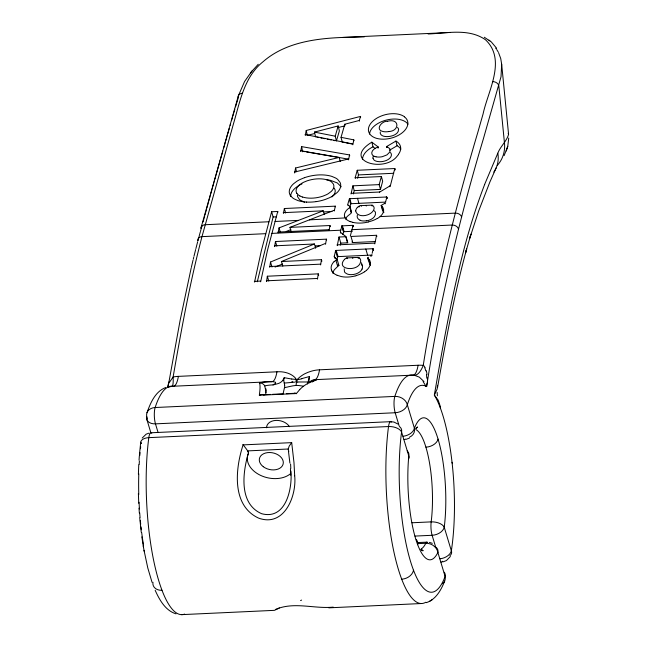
<?xml version="1.0" encoding="UTF-8"?>
<svg xmlns="http://www.w3.org/2000/svg" width="647" height="647" viewBox="0 0 647 647"><rect width="100%" height="100%" fill="white"/><g stroke="black" fill="none" stroke-linecap="round" stroke-linejoin="round"><path stroke-width="0.97" d="M290.584 196.478C290.778 191.14 295.517 187.428 299.779 185.002M508.736 138.037L507.758 146.327L504.126 155.628M138.393 474.13L138.757 464.764M265.44 389.284L264.793 386.033M426.794 383.841L426.632 386.566A103.552 27.263 87.3 0 0 407.311 404.707A10.813 7.206 -16.8 0 1 395.18 412.746L155.474 423.858A10.813 7.206 -16.8 0 1 146.764 416.781A10.813 8.557 18 0 1 155.151 407.521A114.365 30.11 87.3 0 1 173.016 386.251A27.037 7.117 87.3 0 0 178.394 376.368L276.956 371.799A25.815 19.159 -20.7 0 1 295.736 378.414M295.509 378.552L296.213 379.498A10.813 2.41 84.4 0 0 296.1 382.021L296.682 379.975A10.813 2.847 87.3 0 1 296.73 379.668M139.032 460.195L139.364 455.714M355.688 210.922C357.322 218.767 371.799 216.09 373.966 209.216A8.468 5.152 -14.8 0 0 372.381 205.212M288.877 451.274A6.51 4.553 12.6 0 1 288.675 450.951L288.465 450.49A6.033 4.205 12.8 0 1 288.295 449.972L288.222 449.584A5.799 4.044 12.9 0 1 288.206 449.01L289.233 446.058L291.668 442.653M139.437 454.825L140.722 442.208M440.186 406.057L438.181 400.153L434.363 395.115L437.194 388.896L437.493 385.305M309.193 378.277L309.088 379.069A30.708 3.235 -71.3 0 0 309.088 382.045L309.371 382.692M309.209 378.188L309.452 376.748M426.624 386.599C439.564 302.772 458.974 220.134 483.358 138.919L501.021 76.75L501.668 64.239L500.738 58.586L498.554 52.65M168.018 387.327L168.471 384.642M168.624 383.744L180.101 320.443L191.156 268.125M309.873 382.037L311.385 380.541L314.159 379.708L412.721 375.139A4.788 1.739 -8.8 0 1 414.145 375.171A27.037 9.988 -84.2 0 0 423.243 365.385C435.633 286.532 455.051 209.07 477.745 132.611L483.083 113.945C488 90.734 506.698 59.912 485.509 39.782C468.832 28.064 447.061 33.248 428.088 33.984M437.607 387.149C445.767 340.759 454.234 294.328 466.705 248.869L465.565 252.807L470.976 234.093L469.795 238.136L478.764 210.704L489.852 182.09L496.209 167.759M346.048 219.681C344.827 215.774 353.602 213.728 350.957 211.334M380.266 131.98C379.619 134.77 382.676 136.242 384.997 136.46A11.306 6.632 -14 0 0 390.481 136.258C393.926 135.611 398.859 133.484 398.576 129.271A7.416 4.319 -14.1 0 0 397.873 127.904L397.436 127.516M344.22 268.804L344.471 271.716A7.78 5.111 -16.2 0 0 345.312 272.84L347.18 273.972A9.721 6.389 -16.4 0 0 352.105 274.603A12.196 8.023 -16.5 0 0 353.925 274.385A8.937 5.88 -16.5 0 0 362.158 269.047M254.554 282.1L261.315 250.826L271.627 211.763L277.733 211.48L277.919 212.127M260.66 281.817L267.421 250.543L277.733 211.48M266.556 281.542L267.332 276.22L318.259 273.859L318.696 275.331M317.475 279.18L318.259 273.859M335.017 253.163L335.575 250.801A1.731 1.124 -15.9 0 1 335.656 250.535L335.882 250.438A2.159 1.399 -16.1 0 1 336.197 250.413L372.737 248.715L373.052 249.879M283.143 393.562L284.478 387.658A9.398 5.322 61.1 0 0 284.664 385.046M269.718 267.292L270.519 262.035L279.86 258.145L314.41 243.992L315.655 248.238M320.637 264.93L321.446 259.673L281.429 261.525L282.804 266.135M257.304 281.752L273.107 216.98L271.627 211.763M191.342 267.332L193.024 260.207M336.772 259.69L337.75 256.633L372.381 255.031M334.863 253.826L334.232 256.447A2.256 1.48 -16.3 0 0 334.588 257.328L334.766 257.457M372.154 253.317L373.173 249.087L373.513 250.252M193.267 259.229L193.736 257.271M340.306 245.108L340.791 243.126L339.004 237.02L346.032 236.697L347.819 242.803L340.791 243.126M352.291 241.291L352.073 242.204M193.979 256.293L195.661 249.524M337.265 245.642L339.004 237.02M374.807 243.895L376.546 235.282L350.981 236.462L352.777 242.568L375.139 241.533M274.619 246.62L275.476 241.517L326.403 239.164L326.63 239.924M325.546 244.259L326.403 239.164M342.886 234.546L343.541 231.893L341.907 225.908M340.298 231.966L341.851 226.062M350.553 204.428L351.151 203.7L385.766 202.09M195.904 248.561L197.618 241.913M350.456 204.808L349.792 207.363M350.326 235.929L353.019 225.714L353.23 226.45M198.265 239.471L197.869 240.975A5.411 3.995 14.8 0 1 201.977 236.632L233.632 123.205C239.997 101.466 244.283 76.799 263.038 61.748C284.769 42.694 315.016 38.505 342.821 37.437L449.948 32.479M167.921 387.246L168.083 386.623M278.145 232.815L279.051 227.881L323.233 210.817L324.26 214.432M248.311 453.11A6.599 4.602 12.7 0 1 248.092 454.154C242.512 473.628 239.083 503.948 261.631 513.702C285.998 520.277 292.517 488.477 290.899 471.032M329.072 230.453L329.978 225.52L289.969 227.372L291.328 232.079M347.754 204.557L348.87 200.416M353.335 193.954L354.224 190.622L352.914 185.835L379.158 184.613L381.398 176.542L355.154 177.755L355.316 178.346M198.467 238.719L198.864 237.231M386.591 198.572L386.154 197.011L349.768 198.702L349.137 199.446M354.224 190.622L380.476 189.401L382.668 181.233L381.398 176.542M199.066 236.487L200.279 232.047M202.074 225.528L201.096 229.119A5.411 4.076 15.6 0 1 205.22 224.719L268.901 221.759M357.581 178.208L358.478 174.916L357.241 170.274L394.799 168.535L395.034 169.401M204.274 217.465L204.767 215.677M205.01 214.78L205.989 211.197M206.231 210.307L206.725 208.52M206.967 207.622L207.954 204.048M203.053 221.945L204.031 218.362M283.41 213.332L284.356 208.52L335.283 206.158L335.461 206.805M334.329 210.971L335.283 206.158M201.031 227.728L238.363 95.805L244.574 81.514L252.047 70.895M208.932 200.481L209.919 196.914M210.162 196.025L210.655 194.237M208.197 203.158L208.69 201.371M352.914 185.835L351.006 193.971M210.898 193.348L211.884 189.789M212.135 188.9L212.628 187.129M200.481 231.311L200.893 229.847M355.154 177.755L357.241 170.274M385.636 201.694L386.874 197.198L387.229 198.451M212.871 186.239L213.858 182.689M214.108 181.807L214.602 180.028M294.644 172.967L295.566 167.994L339.206 157.423L340.257 161.451M394.799 168.535L390.23 186.215M216.09 174.722L222.147 153.331M214.853 179.146L215.839 175.612M300.669 151.56L301.607 146.626L349.501 154.932L348.571 159.874M222.374 152.555L222.819 150.994M352.85 144.782L353.788 139.849L341.042 137.334L344.802 124.224L359.344 120.455L360.508 116.403L306.225 130.484L305.287 135.433M229.264 128.454L228.375 131.559M223.7 147.888L224.145 146.327M224.372 145.551L224.816 143.998M225.035 143.222L225.48 141.661M225.706 140.884L226.151 139.331M226.369 138.555L226.814 137.002M227.04 136.226L227.485 134.665M227.712 133.889L228.156 132.336M302.65 151.794L301.607 146.626M338.155 125.947L339.376 130.888L336.416 140.949L335.227 136.185L338.155 125.947L314.442 132.101L315.647 136.938M230.154 125.348L230.599 123.795M232.168 118.377L232.613 116.832M231.497 120.698L231.941 119.153M232.839 116.064L233.955 112.214M345.417 142.696L342.231 142.073L342.473 141.264M234.182 111.446L234.861 109.149M307.357 135.603L306.225 130.484M235.54 106.86L238.266 97.786A5.411 4.197 17 0 1 242.439 93.233M307.932 382.28L308.029 381.973A9.139 0.962 -71.3 0 0 309.509 376.489M506.286 150.994L507.758 146.327M146.974 412.746C150.452 402.887 155.248 391.548 165.713 387.513M484.635 184.411L497.826 153.169L498.125 155.337A32.487 28.015 25 0 1 493.782 172.086M444.667 581.079C441.214 589.862 435.941 599.543 426.357 602.656M169.732 381.908L173.121 376.983A30.708 22.702 -20.1 0 1 178.402 376.36M497.883 153.056C500.341 146.473 506.763 141.095 508.582 134.406L501.668 64.239M283.499 379.191L284.235 377.694L291.765 379.053M283.329 379.465L282.771 380.282M142.219 438.027L146.165 434.161L148.98 433.134M450.393 556.493L446.406 560.593L442.88 561.903M250.357 72.949L258.266 64.279M350.334 207.121L350.391 206.886A3.356 2.046 -14.7 0 0 350.1 206.636L347.892 204.921L348.07 205.568M416.247 428.346L417.55 426.996L415.697 428.565M299.747 389.583L296.375 393.538L259.342 395.26L259.803 391.435A110.92 10.037 -72.2 0 0 259.407 382.943A121.078 66.819 62.6 0 1 271.578 381.69A27.037 7.117 87.3 0 0 276.956 371.799M331.895 196.914L333.763 194.941A12.091 7.432 -15.4 0 0 335.097 189.951L334.24 188.115M366.453 270.349L364.625 271.789M357.791 207.169L357.597 207.331A6.365 3.874 -14.7 0 0 357.33 207.582M344.576 259.31C334.903 270.066 358.907 272.152 360.565 261.809A8.379 5.548 -17.6 0 0 358.859 257.474M299.092 185.236L301.542 183.424A16.814 10.174 -14.6 0 1 303.653 182.26L307.034 180.861A24.133 14.582 -14.6 0 1 327.431 179.939L329.517 180.707A16.887 10.215 -14.7 0 1 331.644 182.025L333.391 184.104A12.422 7.513 -14.8 0 1 331.434 191.261L328.45 193.566A16.782 10.174 -14.7 0 1 326.339 194.739L322.966 196.138A24.125 14.638 -14.7 0 1 302.586 197.044M312.833 381.447L312.719 381.544A5.508 5.281 63.4 0 0 312.186 382.062M338.122 266.03L334.362 269.742A12.269 8.071 -16 0 0 332.946 273.414M344.665 259.237L344.972 259.002A9.244 6.146 -16.3 0 1 345.361 258.727L346.363 258.096M357.937 207.048L359.061 206.264L359.239 206.911M312.889 381.398L313.035 381.293A5.75 5.516 63.4 0 1 313.633 380.921L313.9 380.792A6.001 5.75 63.7 0 1 315.954 380.282M335.364 257.902L337.095 259.301L336.634 259.649M334.159 261.728A18.003 12.099 -15.9 0 1 335.866 260.223L336.561 259.706M337.095 259.301L338.923 265.448L338.51 265.747M371.637 255.128A1.003 0.663 -16.5 0 1 371.386 255.355L370.319 256.075M368.086 257.546L368.491 257.28M369.849 263.725L370.391 263.378M385.03 203.158L381.463 205.325A1.545 0.938 -14.7 0 1 381.14 205.471L382.587 210.671A1.496 0.938 -15.4 0 0 382.935 210.51L383.598 210.097M278.776 608.269L279.326 607.929M429.39 601.435L430.49 600.756M431.112 600.367L432.204 599.688M380.201 191.779L389.623 186.126A1.157 0.704 -14.7 0 0 390.092 185.616M377.314 218.532L378.074 218.071A14.517 8.621 -15 0 0 378.309 217.91L378.794 217.586A15.051 8.904 -15.1 0 0 380.096 216.599A13.627 8.298 -14.8 0 0 383.145 208.027L382.781 207.485M384.997 203.174L385.167 203.821M400.857 149.182A20.275 12.042 -14.4 0 0 397.121 145.745L389.543 150.193M278.25 608.584L274.417 610.347L181.475 614.65M300.329 184.702L302.012 183.861M378.414 147.815L378.188 146.95L371.839 142.17C341.074 160.974 384.585 173.453 397.331 155.935A21.205 12.649 -14.6 0 0 398.552 154.415M375.397 148.616L373.028 146.845L371.111 147.84A20.461 12.285 -13.9 0 0 362.498 159.534M409.454 438.068L405.952 439.386M275.695 609.361C294.191 601.484 314.256 609.029 333.221 607.129M281.429 261.525L325.32 243.482M378.163 146.958L378.139 146.966A1.99 1.189 -14.3 0 1 377.719 147.12A8.589 5.119 -14.3 0 0 374.201 156.364M275.088 267.049L282.399 264.033M286.233 231.464L290.81 229.628M289.969 227.372L334.143 210.307M304.511 177.658L299.658 179.696A23.13 13.999 -14.5 0 0 296.755 181.338L293.414 183.877A18.035 10.934 -14.5 0 0 290.244 195.273M381.14 205.56L381.77 206.247M356.537 275.59L355.243 275.937M307.43 135.36L314.224 133.63M337.985 127.588L344.778 125.866M301.842 378.592L309.492 376.522M294.417 172.094L348.345 159.008M354.904 276.018L352.793 276.471A23.85 16.232 -17.4 0 1 341.317 276.576L337.152 275.274M368.216 222.058L364.625 222.722A23.979 14.598 -14.8 0 1 352.841 222.382M288.513 386.801L291.085 386.219A38.949 25.953 -16.8 0 1 293.14 385.806L295.994 385.442A10.724 2.831 87.3 0 0 296.043 385.208L296.407 382.781A10.781 2.839 87.4 0 0 296.447 382.24M274.255 384.633L278.428 383.493A30.708 17.234 61.4 0 0 282.812 380.347M287.891 386.938L284.478 387.658M273.018 384.908L273.988 384.698M387.424 121.296C381.738 120.803 374.88 129.683 382.854 131.487A6.64 3.939 -14.3 0 0 383.073 131.535L383.485 131.616A11.023 6.543 -14.3 0 0 388.273 131.632L388.855 131.543M388.936 131.535C399.725 131.009 399.741 117.932 387.618 121.264M316.181 201.629L316.221 201.629A30.005 18.213 -14.7 0 0 325.748 199.276L329.234 197.853A23.227 14.072 -14.7 0 0 333.229 195.661L337.281 192.426A18.116 10.959 -14.8 0 0 339.982 188.617A17.849 10.797 -14.8 0 0 340.039 182.373L337.71 179.445A23.09 13.951 -14.7 0 0 335.664 178.03L331.838 176.388A31.873 19.24 -14.5 0 0 304.519 177.674M366.267 220.837C370.472 220.441 376.279 217.432 375.462 212.467A7.311 4.594 -15.6 0 0 374.815 211.375L374.128 210.752M296.213 379.498L296.69 379.457M294.684 382.151L284.251 383.081A9.147 5.127 61.4 0 1 284.211 377.662M346.517 258.024A1.213 0.801 -16.5 0 1 347.091 257.91L357.928 257.401A1.351 0.89 -16.5 0 1 358.721 257.579L358.948 258.347M352.348 231.262L343.597 231.739L341.931 225.86L352.558 225.342L352.987 226.798M358.478 174.916L393.7 173.283M351.281 193.34L379.425 192.03A1.068 0.647 -14.7 0 0 379.789 191.965M283.224 212.669L323.233 210.817M324.01 211.901L331.968 211.529M273.107 216.98L276.544 216.826M275.007 221.476L298.518 220.384M309.428 219.875L345.272 217.91M380.096 216.599L455.342 213.114A5.411 4.092 15.3 0 1 461.634 217.036M277.927 232.071L328.854 229.709M265.658 233.68L201.977 236.632C189.87 282.868 181.297 329.921 173.121 376.983A27.037 4.019 79.4 0 1 171.471 386.421A5.354 3.162 -10.9 0 0 169.15 387.092M271.764 233.397L340.751 230.203M351.952 229.677L452.099 225.035A5.411 3.995 14.8 0 1 458.416 228.892M274.393 245.844L314.41 243.992M315.469 245.884L320.249 245.658M337.038 244.865L374.581 243.126M269.492 266.532L320.411 264.17M254.344 281.38L260.45 281.097M266.338 280.822L317.265 278.461M296.836 379.449L297.28 379.449A24.764 18.448 -19.9 0 1 304.697 373.804L307.737 372.446A27.15 20.122 -20.1 0 1 319.545 369.809L418.099 365.256A30.708 22.694 -20.1 0 1 423.243 365.385M271.578 381.681L173.016 386.251A4.788 1.739 -8.8 0 0 171.471 386.421M270.567 394.419L263.644 394.735L263.992 394.977M272.549 394.322L283.426 393.821M286.395 393.683L294.304 393.319A5.564 3.89 13.4 0 0 294.029 393.683M288.214 449.01L247.623 450.894L247.866 451.299A5.847 4.084 12.5 0 1 248.116 451.832M412.034 522.768L431.169 521.878A10.813 5.75 7.2 0 1 444.238 527.248L451.347 550.807A10.813 6.357 8.8 0 1 449.891 555.708M414.986 536.08L432.107 535.287A10.813 7.206 -16.8 0 0 444.238 527.248A71.105 18.723 87.3 0 0 438.068 439.111A71.105 18.723 87.3 0 0 414.412 428.265L407.311 404.707A10.813 8.557 18 0 0 394.848 396.401L155.151 407.521A10.813 2.847 87.3 0 0 155.474 423.858L158.03 432.342M417.825 542.574L426.883 542.154M417.727 543.642L425.783 543.27A10.813 2.847 87.3 0 1 427.707 542.477M328.813 607.84L421.173 603.538M150.937 432.778L390.642 421.666L393.999 422.07L397.832 424.02M342.821 37.437L364.285 36.863M386.316 197.011L386.291 197.011A1.181 0.736 -15.2 0 0 386.599 196.995L386.736 196.995M336.197 250.405L338.106 256.608M296.472 381.989L296.836 381.989A10.813 3.275 -89.7 0 1 297.313 379.449L297.313 379.449M307.293 381.981L298.21 381.981M306.427 202.082L306.46 202.082A29.98 18.221 -14.7 0 1 297.935 200.586L294.336 198.985A23.13 14.032 -14.6 0 1 292.282 197.561L290.277 195.257M273.131 381.73L275.072 382.11A1.205 0.485 13.4 0 1 275.614 382.426L275.46 383.428L272.953 384.925A115.498 64.813 61.4 0 0 264.72 385.895A5.435 5.2 63.5 0 0 263.895 384.722L263.442 384.31A5.904 5.661 65.2 0 0 259.439 382.911M414.145 375.171L419.361 377.152L423.947 381.56M303.289 386.162L300.054 385.701A25.087 16.717 -16.8 0 0 296.002 385.41M302.796 151.293L305.036 151.681M306.532 151.932L308.781 152.32M309.533 152.449L320.006 154.245M321.502 154.504L335.728 156.954M300.451 150.694L339.206 157.423M336.472 157.084L347.706 159.025M316.941 137.188L318.243 137.439M320.839 137.94L322.133 138.191M323.435 138.442L324.729 138.693M327.325 139.194L328.627 139.445M329.921 139.695L331.224 139.946M333.82 140.448L335.122 140.698M346.218 142.85L348.604 143.31M349.404 143.472L351.79 143.933M314.442 132.101L335.227 136.185M305.06 134.536L352.631 143.909M429.382 542.364L432.309 543.326M352.874 222.342L350.811 221.751M304.543 202.212L299.658 199.81L297.539 196.623A12.091 7.473 -14.6 0 1 297.418 195.176M302.545 197.092L299.86 195.968M176.033 613.857C165.341 610.566 159.494 599.874 155.183 590.331M350.779 221.743L350.181 221.525M360.015 220.271L360.46 220.441A9.867 6.227 -15.5 0 0 363.347 220.975L365.272 220.95A11.517 7.279 -15.5 0 0 366.267 220.837M337.087 275.25L336.44 274.959A16.28 11.007 -16.9 0 1 332.016 271.279M421.359 549.837L423.178 550.743L422.014 550.144M484.279 37.235L491.275 41.901L496.548 48.145M488.97 40.106L489.892 40.769M347.156 242.221L347.488 242.479L345.7 236.373L340.476 232.338L340.702 233.09M420.849 549.246L422.442 550.751L421.246 549.182M338.923 265.448L338.058 264.744M361.374 264.348L361.705 264.696A7.295 4.772 -16.5 0 1 362.36 265.893L362.498 266.815A10.506 6.866 -16.7 0 1 362.134 268.675A10.498 6.866 -16.7 0 1 361.997 269.039M381.827 206.312L382.684 207.347M382.555 210.679L383.687 211.957A15.981 10.061 -15.9 0 1 383.97 212.289M370.424 265.092A14.646 9.6 -16.7 0 0 369.947 264.583L367.488 257.846L368.094 258.428A15.293 10.174 -17.7 0 1 368.677 259.043L369.138 259.657M495.723 48.218L496.257 48.913M296.86 193.332L298.356 194.965A16.773 10.174 -14.6 0 0 299.86 195.968M496.767 49.625L498.15 51.865M341.195 186.797L337.378 182.988L330.617 180.392A31.485 19.175 -14.8 0 0 326.5 179.769M332.057 271.206L331.474 269.864M344.997 217.424L344.592 216.357M508.194 133.371L508.582 134.406M424.861 367.908L425.823 370.893M152.053 582.324L147.783 567.937L144.014 550.314M399.15 425.944L395.18 412.746A10.813 2.847 87.3 0 1 394.848 396.401A114.365 30.11 87.3 0 1 412.721 375.139A27.037 7.117 87.3 0 0 418.099 365.256M435.52 546.594L432.107 535.287A10.813 2.847 87.3 0 1 431.169 521.878A60.292 15.876 87.3 0 0 415.77 429.511M146.764 416.781L147.33 418.666M146.748 419.094L150.848 432.73M368.661 259.051L370.367 264.793M361.438 262.779L362.36 265.893M357.928 257.401L358.155 258.169M352.558 257.652L352.785 258.42M347.091 257.902L347.318 258.671M335.866 260.223L337.685 266.354M321.446 259.673L321.899 261.21M270.519 262.035L271.999 267.025M267.332 276.22L268.756 281M371.386 255.363L371.621 256.131M365.806 249.038L367.642 255.242M335.558 250.858L337.394 257.061M334.289 256.147L335.106 258.614M275.476 241.517L276.827 246.119M376.546 235.282L376.877 236.422M342.425 225.835L344.115 231.658M329.978 225.52L330.293 226.604M279.051 227.881L280.418 232.588M381.463 205.325L382.935 210.51M372.421 205.956L372.243 205.309A1.262 0.768 -14.7 0 0 371.904 205.18M371.677 205.786L371.491 205.139L362.15 205.568A40.89 24.885 -14.7 0 1 361.244 205.592A2.685 1.634 -14.7 0 0 359.004 206.231M366.073 205.39L366.259 206.037M361.244 205.592L361.43 206.239M350.027 206.587L351.491 211.763M351.289 212.717L349.914 207.444A3.372 2.046 -14.7 0 0 350.342 207.129M284.356 208.52L285.634 213.025M386.599 196.987L386.946 198.241M357.516 198.338L358.915 203.336M349.817 198.694L351.216 203.692M349.243 199.041L350.65 204.048M379.425 192.03L379.595 192.644M389.623 186.126L389.785 186.732M379.158 184.613L380.476 189.401M394.71 168.851L395.026 170.015M295.566 167.994L296.561 171.746M284.251 383.081L284.381 383.622A9.236 5.2 61.3 0 1 284.559 384.698L284.607 385.022M372.987 158.208L373.82 159.785A8.581 5.144 -14.3 0 0 375.551 160.941A9.074 5.443 -14.4 0 0 377.516 161.483L378.074 161.564A10.554 6.341 -14.5 0 0 386.388 160.448A8.265 4.95 -14.5 0 0 391.354 155.393A9.187 5.483 -14.7 0 0 391.209 153.735L391.006 153.323A7.529 4.489 -14.5 0 0 390.432 152.595M349.501 154.932L349.728 155.79M387.092 147.556L386.866 146.691L389.769 148.624L390.19 150.33L389.688 152.15L386.922 154.908L382.256 156.703A11.031 6.599 -14.4 0 1 376.117 156.833M386.882 147.476L386.607 146.578L395.907 141.078L397.096 145.753M377.719 147.112L377.945 147.985M371.839 142.17L373.028 146.845M353.788 139.849L354.014 140.731M341.042 137.334L342.231 142.073M344.802 124.224L345.029 125.154M359.344 120.455L359.497 121.086M360.508 116.403L360.662 117.05M141.863 536.873L143.391 546.764M143.246 545.922L144.176 551.236M288.505 451.606L289.896 463.042M426.494 374.637L426.785 378.123M141.248 532.222L139.736 517.907M440.275 406.68L440.381 407.942M265.957 391.136L265.699 388.596L266.111 392.632M437.388 395.81L437.137 392.414M139.016 508.17L139.348 513.055M290.592 464.036L290.81 468.468M290.43 468.954L290.713 475.213M138.749 503.269L138.385 493.459M290.18 473.992A24.335 16.976 12.8 0 1 260.555 475.367A24.335 16.976 12.8 0 1 248.092 454.154M242.851 444.497A7.279 0.501 53.4 0 1 247.89 451.177M248.157 451.994A6.268 4.367 12.8 0 1 248.311 453.037M425.831 602.228A114.365 30.11 87.3 0 1 393.7 550.993A114.365 30.11 87.3 0 1 388.515 426.535A10.813 2.847 87.3 0 1 391.475 422.07M184.638 614.076A114.365 30.11 87.3 0 1 153.485 559.631A114.365 30.11 87.3 0 1 148.81 437.647A10.813 2.847 87.3 0 1 151.778 433.183M140.86 443.616A10.813 5.839 7.4 0 1 148.81 437.647L388.515 426.535A10.813 5.839 7.4 0 1 401.569 431.986L408.791 455.949A71.105 18.723 87.3 0 0 415.576 538.498A71.105 18.723 87.3 0 0 437.882 552.465L445.112 576.437A10.813 8.904 20.7 0 1 442.677 583.772M300.58 600.578A40.866 1.181 -25.3 0 1 301.583 600.092M161.985 590.299A10.813 8.128 -20.8 0 1 152.951 582.284M143.359 544.159A103.552 27.263 87.3 0 1 141.669 532.521M141.321 529.764A103.552 27.263 87.3 0 1 140.997 526.981M140.698 524.183A103.552 27.263 87.3 0 1 140.326 520.414M140.067 517.576A103.552 27.263 87.3 0 1 139.687 512.82M139.428 508.987A103.552 27.263 87.3 0 1 139.056 502.266M138.773 494.583A103.552 27.263 87.3 0 1 138.781 473.741M139.162 464.595A103.552 27.263 87.3 0 1 139.38 461.02M139.801 455.512A103.552 27.263 87.3 0 1 140.067 452.577M140.464 448.735A103.552 27.263 87.3 0 1 140.682 446.842M141.183 443.494A10.813 7.206 -16.8 0 1 141.402 442.928M421.496 548.753A60.292 15.876 87.3 0 0 425.783 543.27A10.813 9.406 26.1 0 1 437.882 552.465A10.813 7.206 -16.8 0 0 435.302 546.739M408.532 458.852A10.813 4.941 5.4 0 0 408.791 455.949A10.813 7.206 -16.8 0 0 407.173 450.935M416.264 539.501A10.813 8.128 -20.8 0 1 417.671 544.701M444.263 572.263A10.813 7.206 -16.8 0 1 445.112 576.437A103.552 27.263 87.3 0 1 410.449 561.175A103.552 27.263 87.3 0 1 401.569 431.986A10.813 7.206 -16.8 0 0 399.49 426.599M413.498 570.201A10.813 8.128 -20.8 0 1 401.682 579.186M297.757 382.167A49.188 2.24 -4.6 0 1 296.148 382.312M296.221 379.344A40.074 37.914 -68.7 0 1 291.773 379.005M301.89 378.786A40.074 39.216 77.6 0 1 297.329 379.595M292.792 381.706A49.196 0.55 0.1 0 1 291.854 381.706M271.505 381.593A10.206 4.642 14.3 0 1 273.074 381.633M319.537 369.825A27.037 7.117 87.3 0 1 314.159 379.708A121.078 10.959 -72.2 0 1 315.979 380.274A110.92 61.214 62.6 0 0 299.723 389.551M309.727 382.7A32.973 6.939 -23.3 0 1 309.379 382.248M307.406 384.003A9.244 1.027 -71.2 0 1 307.915 382.296M427.376 378.042A75.659 67.256 -23.2 0 1 427.505 383.8M426.276 370.707A39.863 33.709 -42.9 0 1 427.028 374.476M423.364 365.231A11.225 8.783 -60.4 0 1 425.071 367.755M423.049 381.633A32.431 17.93 21.3 0 1 425.888 386.51M167.67 386.55A38.513 35.65 -7.8 0 1 169.19 381.73M259.374 395.244A8.12 6.106 -67.1 0 1 263.669 394.686M294.272 393.239A8.12 2.758 68.1 0 1 296.391 393.724M405.345 438.989A10.813 2.847 87.3 0 1 404.1 439.475M442.467 561.232A10.813 2.847 87.3 0 1 440.825 561.887M451.897 462.273A10.813 2.41 -6.2 0 1 452.213 463.673M439.992 558.79A10.813 7.206 -16.8 0 0 451.347 550.807A103.552 27.263 87.3 0 0 434.339 395.091C443.13 344.204 452.083 293.245 465.557 243.353A710.867 187.145 87.3 0 1 484.652 184.484M409.551 437.146A10.813 8.961 21.1 0 0 414.412 428.265A10.813 7.206 -16.8 0 1 403.065 436.256M438.068 439.111A10.813 7.206 -16.8 0 1 425.936 447.158M497.236 165.47A32.447 30.005 38.9 0 0 504.401 142.316L498.813 85.703A5.411 4.197 17 0 0 492.561 81.635M266.564 427.78A12.164 8.484 12.8 0 1 275.962 420.404A12.164 8.484 12.8 0 1 289.476 426.713M265.626 392.106A104.03 10.942 -71.3 0 1 265.804 394.088M369.55 134.05A20.243 11.67 -13.8 0 1 386.17 120.116A20.243 11.67 -13.8 0 1 407.942 124.119M404.496 116.784A20.275 12.018 -14.3 0 0 403.291 115.991A19.984 11.832 -14.2 0 0 378.738 117.131A20.259 12.018 -14.2 0 0 377.039 118.045A20.526 12.196 -14.3 0 0 375.939 138.159A19.79 11.759 -14.3 0 0 377.177 138.507A20.041 11.905 -14.3 0 0 392.503 137.762A19.806 11.767 -14.3 0 0 393.91 137.318A20.51 12.164 -14.3 0 0 404.415 116.832M372.987 158.2A8.678 5.192 -14.2 0 1 373.222 156.388M395.94 141.054A20.178 12.018 -14.4 0 1 398.398 154.39M376.004 156.817A9.842 5.888 -14.4 0 1 374.281 156.299M315.946 201.654A34.655 21.06 -14.7 0 1 306.686 202.082M296.827 193.348A12.487 7.57 -14.5 0 1 299.076 185.228M360.047 220.158A8.783 5.532 -15.2 0 1 357.387 215.063M344.479 216.341A13.619 8.298 -14.7 0 1 349.865 207.55M355.721 210.914A9.244 5.629 -14.7 0 1 357.265 207.566M377.152 218.516A20.146 11.97 -15 0 1 368.2 221.905M350.14 221.565A17.364 10.457 -14.2 0 1 345.409 218.265M334.79 257.441A29.891 19.887 -17.9 0 1 335.389 257.886M372.826 248.553A0.922 0.598 -16.1 0 1 373.368 249.071M369.3 259.584A13.684 9.107 -17.7 0 1 366.517 270.309M364.568 271.748A19.345 12.956 -17.5 0 1 356.513 275.485M331.418 269.839A13.563 9.131 -15.7 0 1 333.989 261.655M353.068 225.366A0.898 0.55 -14.9 0 1 353.222 225.69M294.684 475.796C296.827 496.136 284.138 527.669 258.412 518.037C231.359 505.315 235.346 468.582 243.094 444.885L291.692 442.637L293.989 462.629L294.684 475.796M263.28 466.697A12.164 8.484 12.8 0 0 283.062 464.328A12.164 8.484 12.8 0 0 267.591 452.617A12.164 8.484 12.8 0 0 263.28 466.697"/></g></svg>
